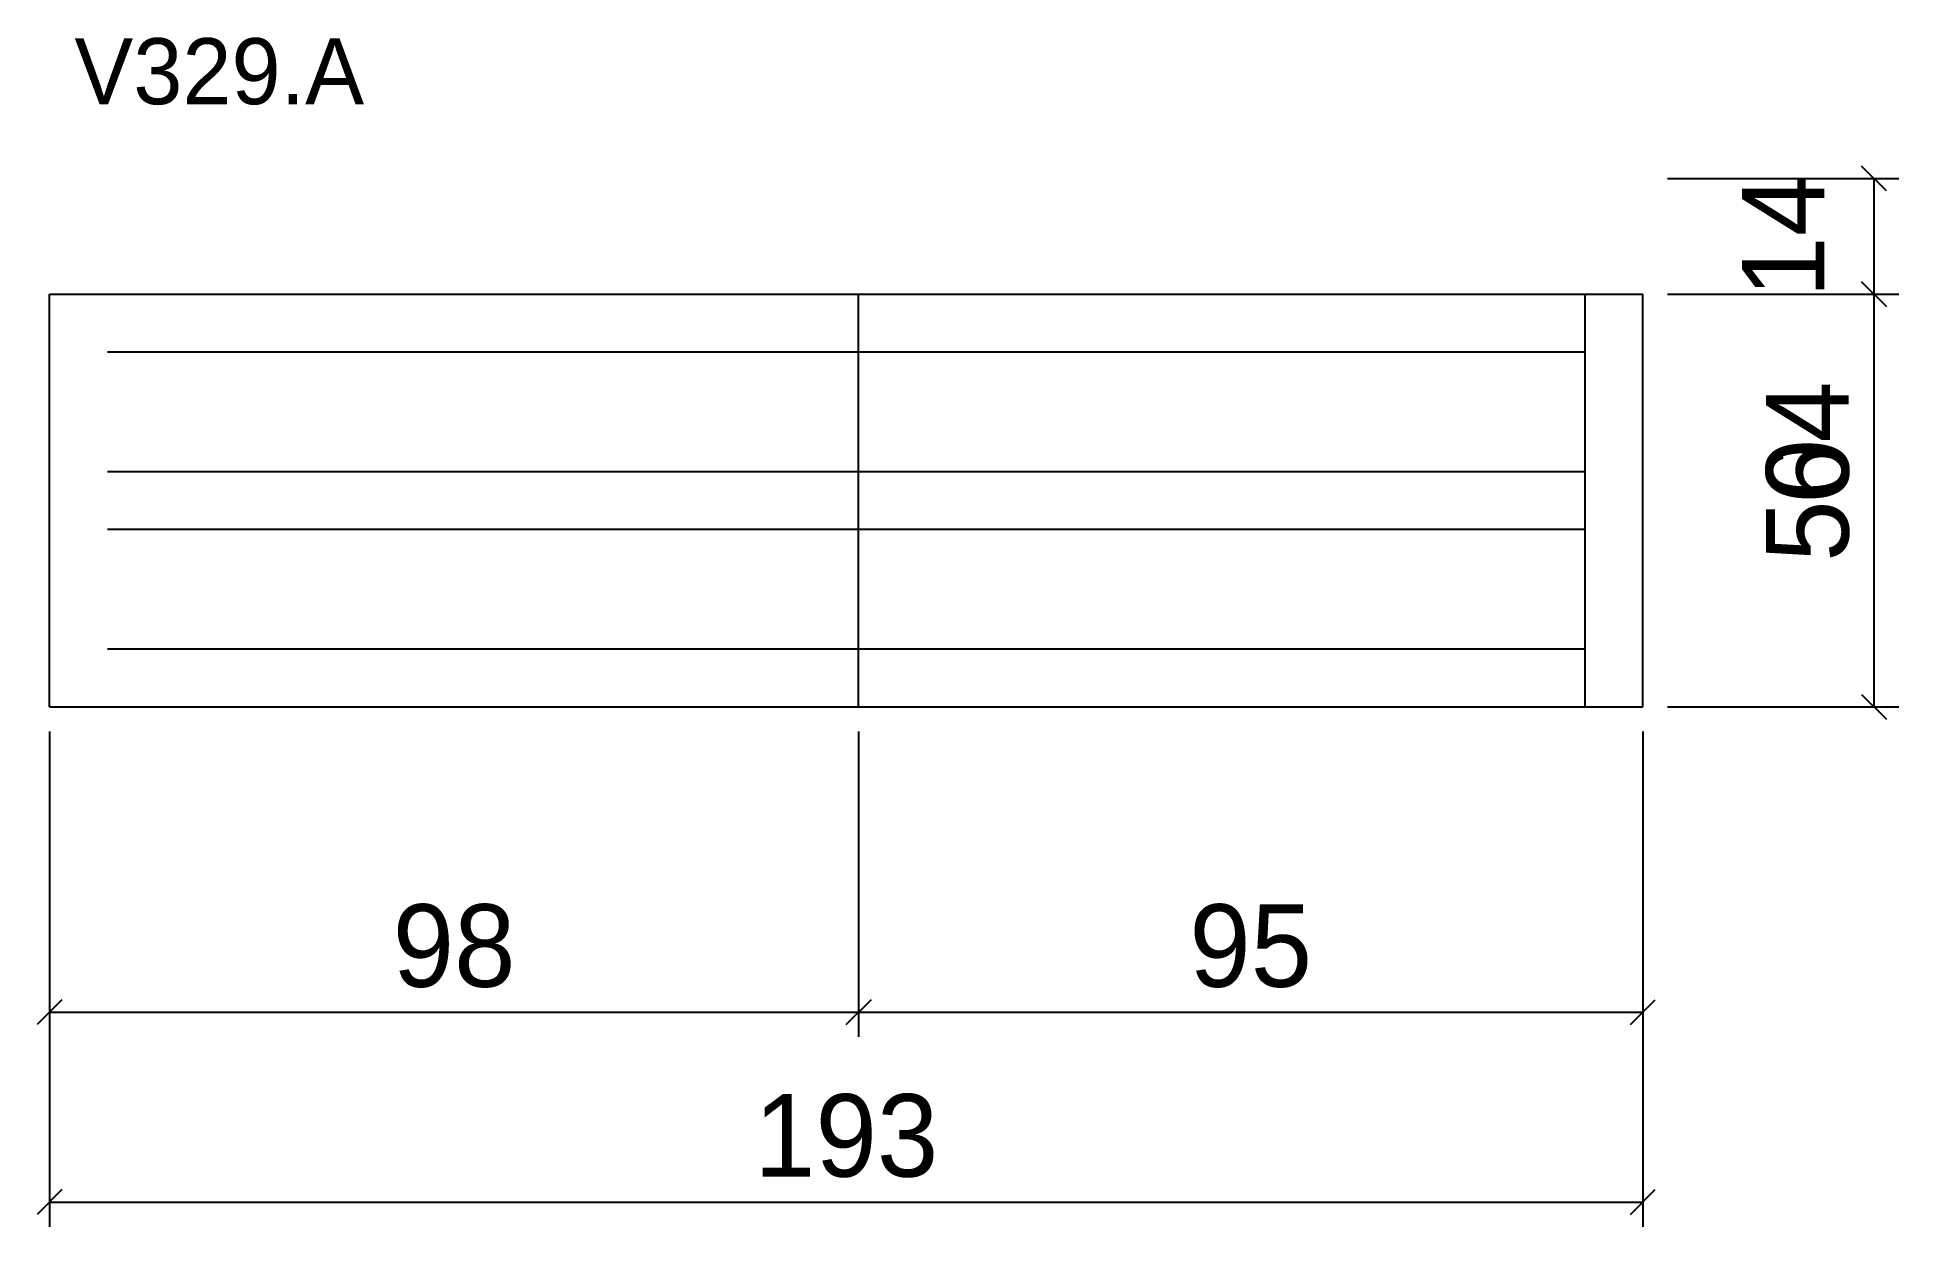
# Model space of a CAD drawing. Extents: x -2 to 224, y -263 to -119.
import ezdxf

# ---------------------------------------------------------------- set-up
doc = ezdxf.new("R2010")
doc.units = 0
for name, color, linetype in [('COTA', 241, 'Continuous'), ('NOMENCLATURA', 7, 'Continuous'), ('Painéis', 200, 'Continuous'), ('SARR_2.2x7', 40, 'Continuous')]:
    doc.layers.add(name, color=color, linetype=linetype)
doc.dimstyles.new('PAINEL', dxfattribs={"dimtxt": 10, "dimasz": 3, "dimexe": 3, "dimexo": 3, "dimgap": 3, "dimtad": 1, "dimblk": 'OBLIQUE', "dimblk1": 'OBLIQUE', "dimcen": 2.5, "dimclrd": 4, "dimclre": 4, "dimclrt": 240, "dimazin": 3, "dimtfac": 1, "dimtmove": 0, "dimatfit": 3})

# ---------------------------------------------------------------- blocks, each defined once
blk = doc.blocks.new('_OBLIQUE')
at = {"color": 0, "linetype": 'BYBLOCK'}
blk.add_line((-0.5, -0.5), (0.5, 0.5), dxfattribs=at)

msp = doc.modelspace()

# ---------------------------------------------------------------- linework, layer by layer
at = {"layer": 'Painéis'}
for p, q in [((0, -150), (98, -150)), ((0, -200), (0, -150)), ((98, -200), (98, -150)), ((98, -150), (193, -150)), ((193, -200), (193, -150)), ((0, -200), (98, -200)), ((98, -200), (193, -200))]:
    msp.add_line(p, q, dxfattribs=at)
at = {"layer": 'SARR_2.2x7'}
msp.add_line((186, -200), (186, -150), dxfattribs=at)
for points in [[(7, -157), (98, -157)], [(7, -157), (98, -157)], [(98, -157), (186, -157)], [(98, -157), (186, -157)], [(7, -171.5), (98, -171.5)], [(7, -171.5), (98, -171.5)], [(98, -171.5), (186, -171.5)], [(98, -171.5), (186, -171.5)], [(7, -178.5), (98, -178.5)], [(7, -178.5), (98, -178.5)], [(98, -178.5), (186, -178.5)], [(98, -178.5), (186, -178.5)], [(7, -193), (98, -193)], [(7, -193), (98, -193)], [(98, -193), (186, -193)], [(98, -193), (186, -193)]]:
    msp.add_lwpolyline(points, dxfattribs=at)

# ---------------------------------------------------------------- texts
at = {"layer": 'NOMENCLATURA'}
msp.add_text('V329.A', height=8, dxfattribs=at).set_placement((3, -127))

# ---------------------------------------------------------------- dimensions: what is measured, and where the dimension line sits
at = {"layer": 'COTA'}
for base, p1, p2 in [((221, -200), (193, -200), (193, -136)), ((221, -150), (193, -150), (193, -136)), ((221, -200), (193, -200), (193, -150))]:
    msp.add_linear_dim(base=base, p1=p1, p2=p2, angle=90, dimstyle='PAINEL', dxfattribs=at).render()
for base, p1, p2 in [((0, -237), (0, -200), (98, -200)), ((0, -260), (0, -200), (193, -200)), ((98, -237), (98, -200), (193, -200))]:
    msp.add_linear_dim(base=base, p1=p1, p2=p2, dimstyle='PAINEL', dxfattribs=at).render()

doc.saveas('drawing.dxf')
